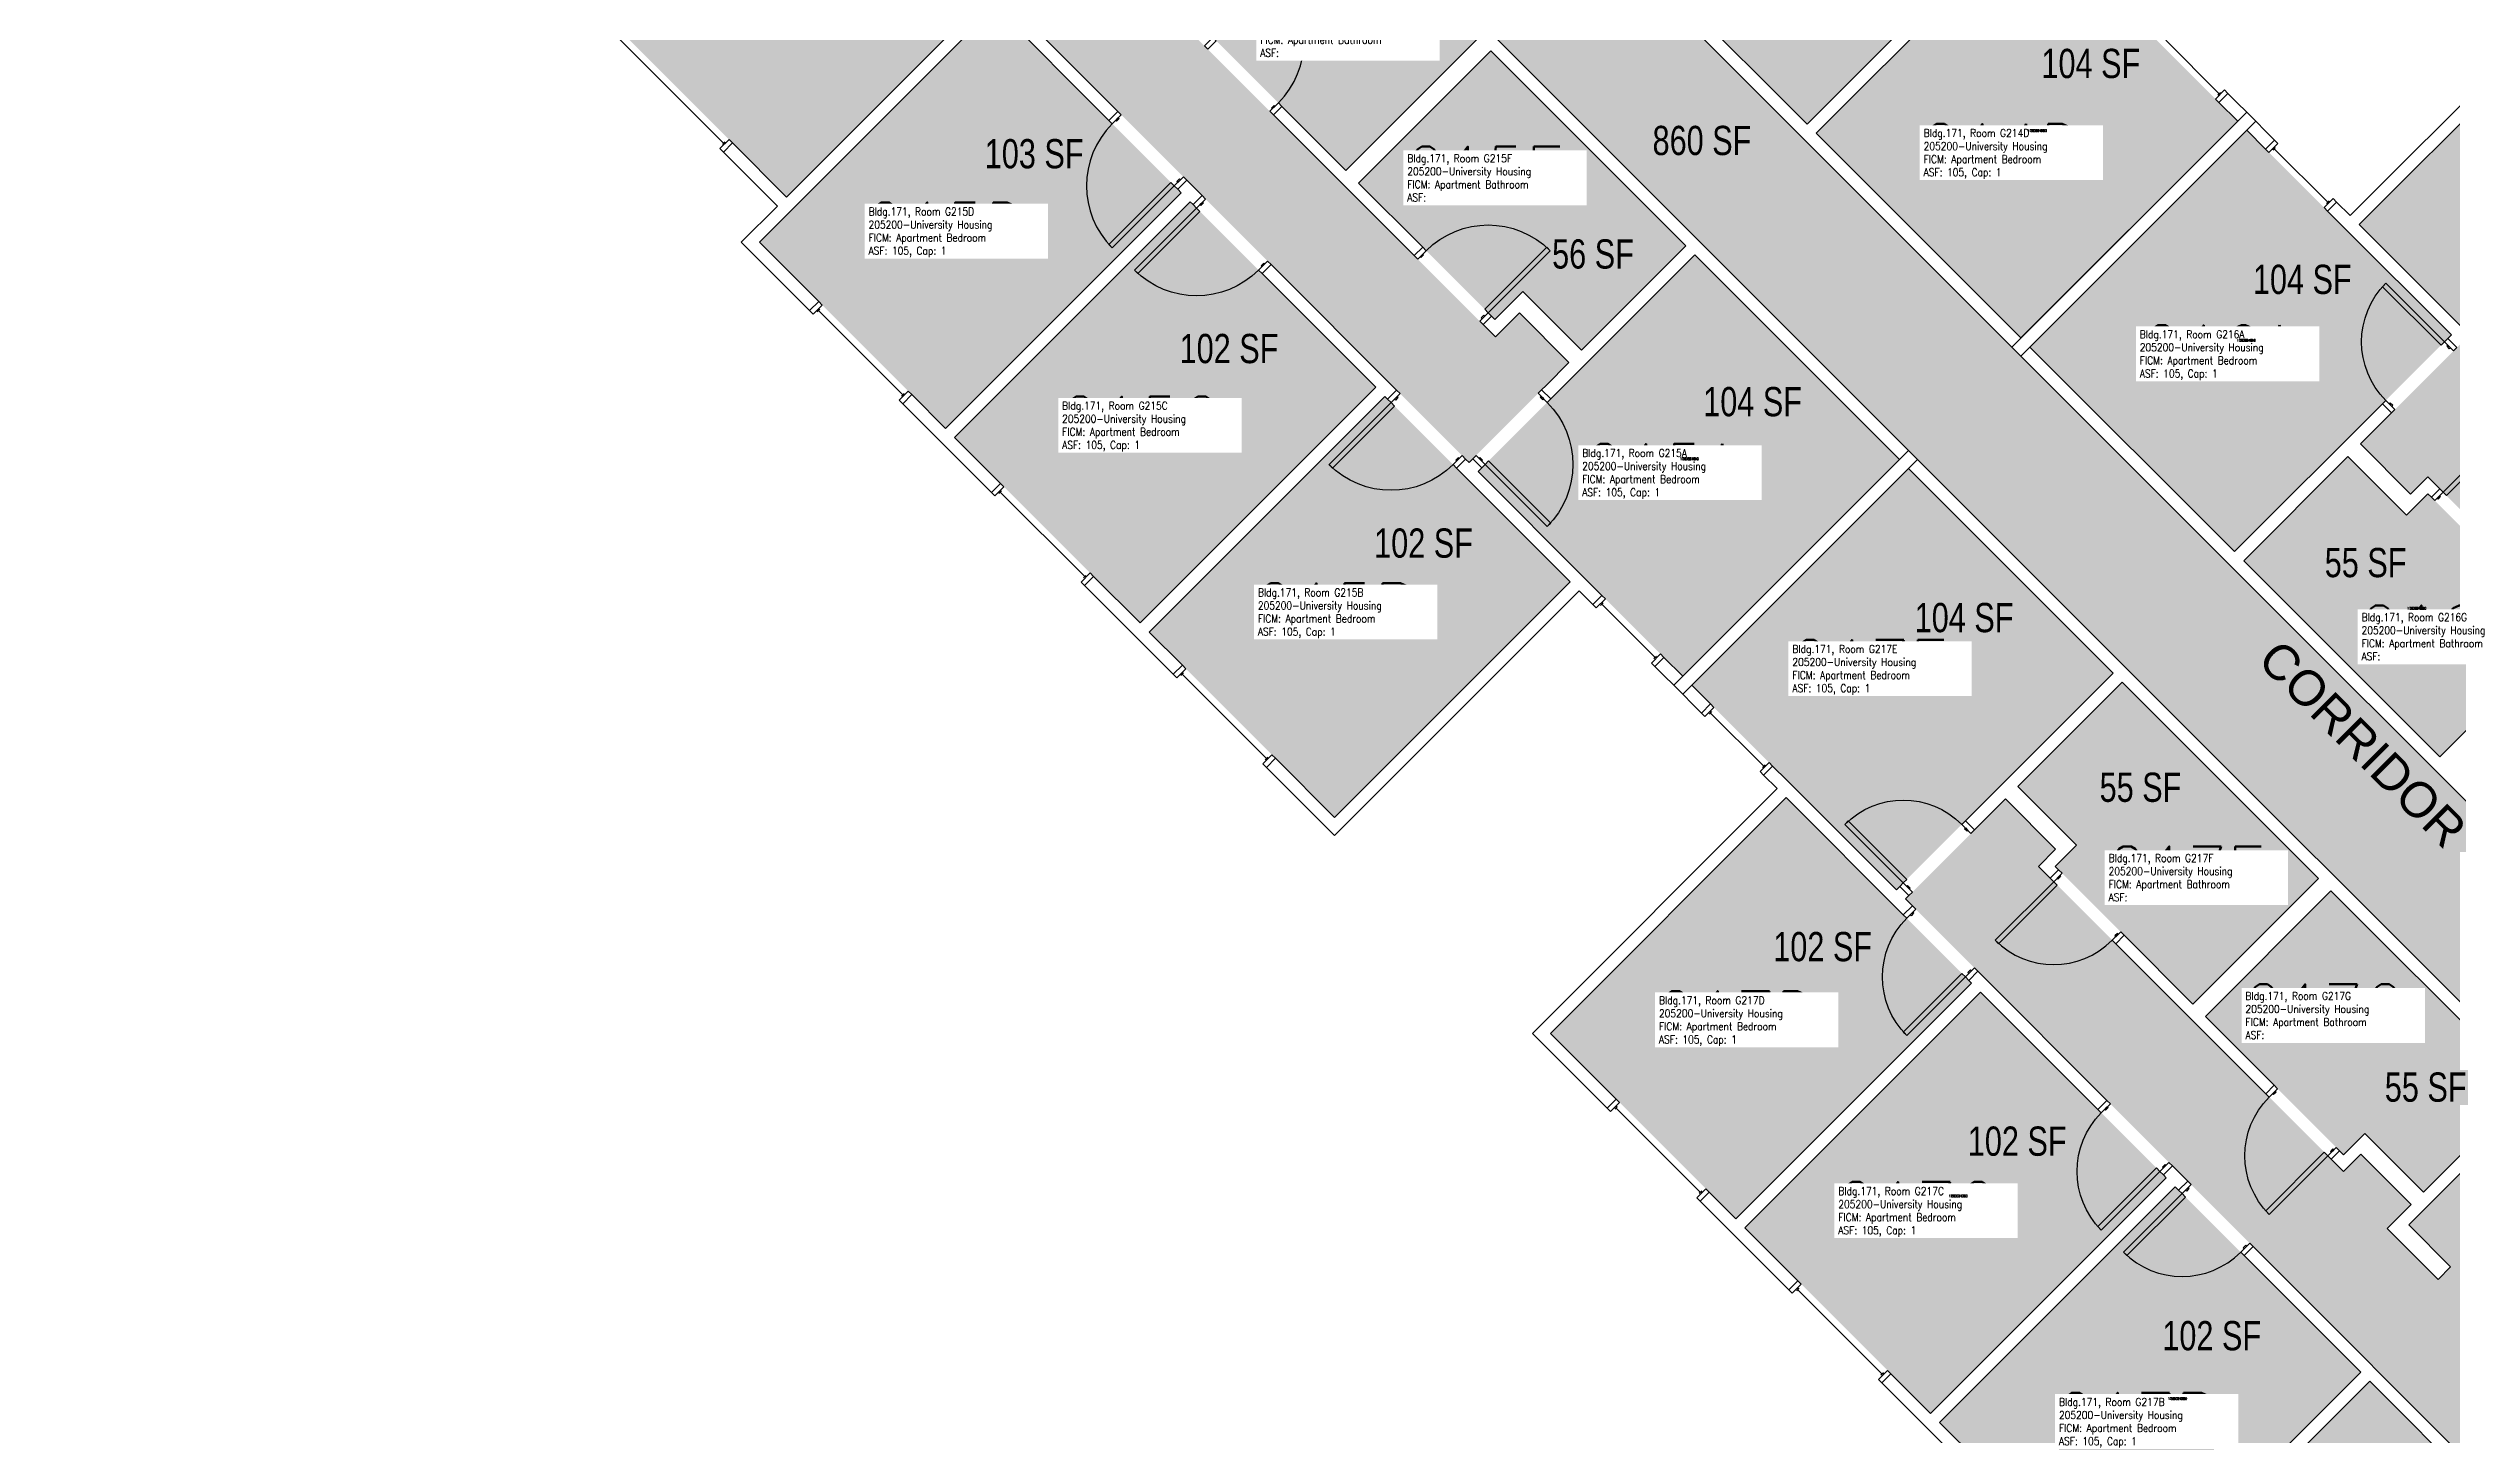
# Model space of a CAD drawing. Header units: inches. Extents: x 1063 to 4030, y -1482 to 1605.
# Drawn here: x 2331 to 3317, y 66 to 635 of the extents above; entities that cross this region are included whole.
import ezdxf
from ezdxf.enums import TextEntityAlignment as Align

# ---------------------------------------------------------------- set-up
doc = ezdxf.new("R2010")
doc.units = ezdxf.units.IN
doc.header["$LTSCALE"] = 192
doc.header["$MEASUREMENT"] = 0
for name, color, linetype in [('A-AREA-IDEN', 1, 'Continuous'), ('A-DOOR', 2, 'Continuous'), ('A-GLAZ', 1, 'Continuous'), ('A-IDEN-RNUM', 7, 'Continuous'), ('A-IDEN-SNUM', 4, 'Continuous'), ('A-IDEN-VNUM', 4, 'Continuous'), ('A-WALL', 5, 'Continuous'), ('AREA-TEXT', 3, 'Continuous'), ('Rooms-Category-Color', 7, 'Continuous'), ('Rooms-College-Color', 7, 'Continuous'), ('Rooms-Department-Color', 7, 'Continuous'), ('Rooms-Division-Color', 7, 'Continuous'), ('Rooms-Information', 7, 'Continuous')]:
    doc.layers.add(name, color=color, linetype=linetype)
doc.styles.add('AREA', font='arial.ttf', dxfattribs={"width": 0.75, "height": 12})
doc.styles.add('ROOMSNUMBER', font='txt.shx', dxfattribs={"height": 0.03})
doc.styles.add('ROOMVNUMBER', font='simplex.shx', dxfattribs={"width": 0.85})
doc.styles.get("Standard").update_dxf_attribs({"font": 'arial.ttf'})

msp = doc.modelspace()

# ---------------------------------------------------------------- hatches: boundary and pattern name
h = msp.add_hatch()
h.set_pattern_fill('ANSI31', color=256, angle=135, style=0)
h.set_pattern_definition([(180, (2679.42363, -36.36965), (-6e-14, -0.125), [])])
h.paths.add_polyline_path([(2857.95, 610.93), (2816.42, 652.46), (2822.93, 658.97), (2864.47, 617.44)], flags=9)
at = {"layer": 'Rooms-Category-Color', "true_color": 0xadadad}
msp.add_hatch(color=253, dxfattribs=at).paths.add_polyline_path([(2330.9, 1232.94), (2373.33, 1275.37), (2633.56, 1015.13), (2651.24, 1032.81), (2709.45, 974.59), (2691.78, 956.92), (2821.91, 826.78), (2839.59, 844.46), (2897.8, 786.25), (2880.12, 768.57), (3535.92, 112.77), (3553.6, 130.45), (3595.4, 88.64), (3577.73, 70.96), (3700.48, -51.78), (3658.05, -94.21), (3535.3, 28.54), (3517.62, 10.86), (3475.82, 52.67), (3493.49, 70.35), (2837.69, 726.14), (2820.02, 708.47), (2761.81, 766.68), (2779.48, 784.36), (2649.35, 914.49), (2631.67, 896.81), (2573.46, 955.02), (2591.14, 972.7)])
at = {"layer": 'Rooms-Category-Color', "true_color": 0x728ef3}
for points in [[(2538.08, 669.38), (2633.89, 573.57), (2719.45, 659.13), (2913.91, 464.67), (2954.92, 505.68), (2934.59, 526.01), (2924.78, 516.2), (2800.3, 640.68), (2810.11, 650.49), (2789.79, 670.82), (2779.97, 661), (2757.56, 683.42), (2767.19, 693.05), (2770.91, 689.34), (2766.4, 684.83), (2781.39, 669.84), (2816.3, 704.76), (2801.31, 719.75), (2794.95, 713.38), (2791.24, 717.1), (2797.6, 723.46), (2754.38, 766.68), (2690.38, 702.69), (2640.79, 752.29), (2630.44, 741.95), (2620.54, 751.85)], [(3082.91, 681.75), (3026.95, 737.7), (2972.68, 683.43), (3052.68, 603.44), (3095.47, 646.21), (3071.43, 670.25)], [(2917.69, 638.73), (2837.69, 718.72), (2794.91, 675.94), (2818.96, 651.9), (2807.47, 640.41), (2863.43, 584.45)], [(3140.36, 515.76), (3229.29, 604.67), (3145.32, 688.64), (3056.4, 599.72)], [(2699.12, 478.63), (2622.76, 555), (2719.45, 651.7), (2795.82, 575.33), (2699.43, 478.96)], [(3355.23, 486.15), (3279.13, 562.25), (3375.83, 658.95), (3451.93, 582.84)], [(2924.51, 523.37), (2868.55, 579.32), (2922.82, 633.59), (3002.82, 553.6), (2960.05, 510.81), (2936.01, 534.85)], [(3316.96, 516.99), (3228.04, 428.08), (3144.07, 512.04), (3232.99, 600.96)], [(2778.94, 398.82), (2702.84, 474.92), (2799.52, 571.62), (2875.64, 495.52), (2779.24, 399.14)], [(3090.5, 465.92), (3001.59, 376.99), (2917.62, 460.96), (3006.54, 549.87)], [(3503.51, 152.6), (3536.18, 119.93), (3553.86, 137.61), (3599.11, 92.36), (3600.53, 93.77), (3603.98, 90.32), (3584.88, 71.23), (3601.83, 54.28), (3656.1, 108.55), (3639.15, 125.5), (3630.85, 117.19), (3627.4, 120.64), (3639.15, 132.4), (3659.55, 112), (3776.31, 228.76), (3680.5, 324.58), (3594.94, 239.02), (3320.67, 513.28), (3279.66, 472.27), (3300.25, 451.68), (3307.32, 458.75), (3432.54, 333.54), (3425.47, 326.46), (3446.06, 305.87), (3455.86, 315.67), (3476.81, 294.72), (3471.69, 289.6), (3550.97, 210.31), (3508.29, 167.63), (3513.41, 162.5)], [(2782.65, 395.11), (2858.75, 319), (2955.45, 415.7), (2879.33, 491.8), (2782.95, 395.43)], [(3312.29, 343.83), (3231.75, 424.36), (3274.53, 467.14), (3298.57, 443.1), (3307.33, 451.85), (3363.82, 395.36)], [(3089.27, 289.31), (3178.19, 378.22), (3094.22, 462.19), (3005.3, 373.28)], [(3262.44, 293.98), (3181.9, 374.51), (3139.12, 331.73), (3163.16, 307.69), (3154.41, 298.94), (3210.9, 242.45)], [(3120.12, 251.03), (3044.02, 327.14), (2947.32, 230.44), (3023.42, 154.34)], [(3453.66, 102.75), (3486.33, 70.08), (3468.65, 52.41), (3513.91, 7.15), (3512.49, 5.74), (3515.94, 2.29), (3535.03, 21.38), (3551.98, 4.43), (3497.71, -49.84), (3480.76, -32.89), (3489.07, -24.58), (3485.62, -21.13), (3473.87, -32.89), (3494.26, -53.28), (3377.5, -170.05), (3281.69, -74.23), (3367.25, 11.33), (3092.98, 285.6), (3133.99, 326.61), (3154.59, 306.01), (3147.52, 298.94), (3272.73, 173.73), (3279.8, 180.8), (3300.4, 160.2), (3290.6, 150.4), (3311.54, 129.45), (3316.67, 134.58), (3395.95, 55.3), (3438.64, 97.98), (3443.76, 92.85)], [(3348.31, 208.11), (3267.56, 288.85), (3216.03, 237.32), (3272.73, 180.62), (3281.48, 189.37), (3305.53, 165.33)], [(3199.93, 171.22), (3123.83, 247.32), (3027.13, 150.62), (3103.24, 74.52)], [(3448.54, 107.88), (3352.02, 204.4), (3299.43, 151.82), (3395.95, 55.3)], [(3279.75, 91.4), (3203.65, 167.51), (3106.95, 70.81), (3183.05, -5.29)], [(3263.13, -85.37), (3186.76, -9), (3283.46, 87.69), (3359.83, 11.32)]]:
    msp.add_hatch(color=171, dxfattribs=at).paths.add_polyline_path(points)
at = {"layer": 'Rooms-College-Color', "true_color": 0xadadad}
for points in [[(2330.9, 1232.94), (2373.33, 1275.37), (2633.56, 1015.13), (2651.24, 1032.81), (2709.45, 974.59), (2691.78, 956.92), (2821.91, 826.78), (2839.59, 844.46), (2897.8, 786.25), (2880.12, 768.57), (3535.92, 112.77), (3553.6, 130.45), (3595.4, 88.64), (3577.73, 70.96), (3700.48, -51.78), (3658.05, -94.21), (3535.3, 28.54), (3517.62, 10.86), (3475.82, 52.67), (3493.49, 70.35), (2837.69, 726.14), (2820.02, 708.47), (2761.81, 766.68), (2779.48, 784.36), (2649.35, 914.49), (2631.67, 896.81), (2573.46, 955.02), (2591.14, 972.7)], [(2538.08, 669.38), (2633.89, 573.57), (2719.45, 659.13), (2913.91, 464.67), (2954.92, 505.68), (2934.59, 526.01), (2924.78, 516.2), (2800.3, 640.68), (2810.11, 650.49), (2789.79, 670.82), (2779.97, 661), (2757.56, 683.42), (2767.19, 693.05), (2770.91, 689.34), (2766.4, 684.83), (2781.39, 669.84), (2816.3, 704.76), (2801.31, 719.75), (2794.95, 713.38), (2791.24, 717.1), (2797.6, 723.46), (2754.38, 766.68), (2690.38, 702.69), (2640.79, 752.29), (2630.44, 741.95), (2620.54, 751.85)], [(3082.91, 681.75), (3026.95, 737.7), (2972.68, 683.43), (3052.68, 603.44), (3095.47, 646.21), (3071.43, 670.25)], [(2917.69, 638.73), (2837.69, 718.72), (2794.91, 675.94), (2818.96, 651.9), (2807.47, 640.41), (2863.43, 584.45)], [(3140.36, 515.76), (3229.29, 604.67), (3145.32, 688.64), (3056.4, 599.72)], [(2699.12, 478.63), (2622.76, 555), (2719.45, 651.7), (2795.82, 575.33), (2699.43, 478.96)], [(3355.23, 486.15), (3279.13, 562.25), (3375.83, 658.95), (3451.93, 582.84)], [(2924.51, 523.37), (2868.55, 579.32), (2922.82, 633.59), (3002.82, 553.6), (2960.05, 510.81), (2936.01, 534.85)], [(3316.96, 516.99), (3228.04, 428.08), (3144.07, 512.04), (3232.99, 600.96)], [(2778.94, 398.82), (2702.84, 474.92), (2799.52, 571.62), (2875.64, 495.52), (2779.24, 399.14)], [(3090.5, 465.92), (3001.59, 376.99), (2917.62, 460.96), (3006.54, 549.87)], [(3503.51, 152.6), (3536.18, 119.93), (3553.86, 137.61), (3599.11, 92.36), (3600.53, 93.77), (3603.98, 90.32), (3584.88, 71.23), (3601.83, 54.28), (3656.1, 108.55), (3639.15, 125.5), (3630.85, 117.19), (3627.4, 120.64), (3639.15, 132.4), (3659.55, 112), (3776.31, 228.76), (3680.5, 324.58), (3594.94, 239.02), (3320.67, 513.28), (3279.66, 472.27), (3300.25, 451.68), (3307.32, 458.75), (3432.54, 333.54), (3425.47, 326.46), (3446.06, 305.87), (3455.86, 315.67), (3476.81, 294.72), (3471.69, 289.6), (3550.97, 210.31), (3508.29, 167.63), (3513.41, 162.5)], [(2782.65, 395.11), (2858.75, 319), (2955.45, 415.7), (2879.33, 491.8), (2782.95, 395.43)], [(3312.29, 343.83), (3231.75, 424.36), (3274.53, 467.14), (3298.57, 443.1), (3307.33, 451.85), (3363.82, 395.36)], [(3089.27, 289.31), (3178.19, 378.22), (3094.22, 462.19), (3005.3, 373.28)], [(3262.44, 293.98), (3181.9, 374.51), (3139.12, 331.73), (3163.16, 307.69), (3154.41, 298.94), (3210.9, 242.45)], [(3120.12, 251.03), (3044.02, 327.14), (2947.32, 230.44), (3023.42, 154.34)], [(3453.66, 102.75), (3486.33, 70.08), (3468.65, 52.41), (3513.91, 7.15), (3512.49, 5.74), (3515.94, 2.29), (3535.03, 21.38), (3551.98, 4.43), (3497.71, -49.84), (3480.76, -32.89), (3489.07, -24.58), (3485.62, -21.13), (3473.87, -32.89), (3494.26, -53.28), (3377.5, -170.05), (3281.69, -74.23), (3367.25, 11.33), (3092.98, 285.6), (3133.99, 326.61), (3154.59, 306.01), (3147.52, 298.94), (3272.73, 173.73), (3279.8, 180.8), (3300.4, 160.2), (3290.6, 150.4), (3311.54, 129.45), (3316.67, 134.58), (3395.95, 55.3), (3438.64, 97.98), (3443.76, 92.85)], [(3348.31, 208.11), (3267.56, 288.85), (3216.03, 237.32), (3272.73, 180.62), (3281.48, 189.37), (3305.53, 165.33)], [(3199.93, 171.22), (3123.83, 247.32), (3027.13, 150.62), (3103.24, 74.52)], [(3448.54, 107.88), (3352.02, 204.4), (3299.43, 151.82), (3395.95, 55.3)], [(3279.75, 91.4), (3203.65, 167.51), (3106.95, 70.81), (3183.05, -5.29)], [(3263.13, -85.37), (3186.76, -9), (3283.46, 87.69), (3359.83, 11.32)]]:
    msp.add_hatch(color=253, dxfattribs=at).paths.add_polyline_path(points)
at = {"layer": 'Rooms-Department-Color', "true_color": 0xacacac}
msp.add_hatch(color=253, dxfattribs=at).paths.add_polyline_path([(2330.9, 1232.94), (2373.33, 1275.37), (2633.56, 1015.13), (2651.24, 1032.81), (2709.45, 974.59), (2691.78, 956.92), (2821.91, 826.78), (2839.59, 844.46), (2897.8, 786.25), (2880.12, 768.57), (3535.92, 112.77), (3553.6, 130.45), (3595.4, 88.64), (3577.73, 70.96), (3700.48, -51.78), (3658.05, -94.21), (3535.3, 28.54), (3517.62, 10.86), (3475.82, 52.67), (3493.49, 70.35), (2837.69, 726.14), (2820.02, 708.47), (2761.81, 766.68), (2779.48, 784.36), (2649.35, 914.49), (2631.67, 896.81), (2573.46, 955.02), (2591.14, 972.7)])
at = {"layer": 'Rooms-Department-Color', "true_color": 0x604aed}
for points in [[(2538.08, 669.38), (2633.89, 573.57), (2719.45, 659.13), (2913.91, 464.67), (2954.92, 505.68), (2934.59, 526.01), (2924.78, 516.2), (2800.3, 640.68), (2810.11, 650.49), (2789.79, 670.82), (2779.97, 661), (2757.56, 683.42), (2767.19, 693.05), (2770.91, 689.34), (2766.4, 684.83), (2781.39, 669.84), (2816.3, 704.76), (2801.31, 719.75), (2794.95, 713.38), (2791.24, 717.1), (2797.6, 723.46), (2754.38, 766.68), (2690.38, 702.69), (2640.79, 752.29), (2630.44, 741.95), (2620.54, 751.85)], [(3082.91, 681.75), (3026.95, 737.7), (2972.68, 683.43), (3052.68, 603.44), (3095.47, 646.21), (3071.43, 670.25)], [(2917.69, 638.73), (2837.69, 718.72), (2794.91, 675.94), (2818.96, 651.9), (2807.47, 640.41), (2863.43, 584.45)], [(3140.36, 515.76), (3229.29, 604.67), (3145.32, 688.64), (3056.4, 599.72)], [(2699.12, 478.63), (2622.76, 555), (2719.45, 651.7), (2795.82, 575.33), (2699.43, 478.96)], [(3355.23, 486.15), (3279.13, 562.25), (3375.83, 658.95), (3451.93, 582.84)], [(2924.51, 523.37), (2868.55, 579.32), (2922.82, 633.59), (3002.82, 553.6), (2960.05, 510.81), (2936.01, 534.85)], [(3316.96, 516.99), (3228.04, 428.08), (3144.07, 512.04), (3232.99, 600.96)], [(2778.94, 398.82), (2702.84, 474.92), (2799.52, 571.62), (2875.64, 495.52), (2779.24, 399.14)], [(3090.5, 465.92), (3001.59, 376.99), (2917.62, 460.96), (3006.54, 549.87)], [(3503.51, 152.6), (3536.18, 119.93), (3553.86, 137.61), (3599.11, 92.36), (3600.53, 93.77), (3603.98, 90.32), (3584.88, 71.23), (3601.83, 54.28), (3656.1, 108.55), (3639.15, 125.5), (3630.85, 117.19), (3627.4, 120.64), (3639.15, 132.4), (3659.55, 112), (3776.31, 228.76), (3680.5, 324.58), (3594.94, 239.02), (3320.67, 513.28), (3279.66, 472.27), (3300.25, 451.68), (3307.32, 458.75), (3432.54, 333.54), (3425.47, 326.46), (3446.06, 305.87), (3455.86, 315.67), (3476.81, 294.72), (3471.69, 289.6), (3550.97, 210.31), (3508.29, 167.63), (3513.41, 162.5)], [(2782.65, 395.11), (2858.75, 319), (2955.45, 415.7), (2879.33, 491.8), (2782.95, 395.43)], [(3312.29, 343.83), (3231.75, 424.36), (3274.53, 467.14), (3298.57, 443.1), (3307.33, 451.85), (3363.82, 395.36)], [(3089.27, 289.31), (3178.19, 378.22), (3094.22, 462.19), (3005.3, 373.28)], [(3262.44, 293.98), (3181.9, 374.51), (3139.12, 331.73), (3163.16, 307.69), (3154.41, 298.94), (3210.9, 242.45)], [(3120.12, 251.03), (3044.02, 327.14), (2947.32, 230.44), (3023.42, 154.34)], [(3453.66, 102.75), (3486.33, 70.08), (3468.65, 52.41), (3513.91, 7.15), (3512.49, 5.74), (3515.94, 2.29), (3535.03, 21.38), (3551.98, 4.43), (3497.71, -49.84), (3480.76, -32.89), (3489.07, -24.58), (3485.62, -21.13), (3473.87, -32.89), (3494.26, -53.28), (3377.5, -170.05), (3281.69, -74.23), (3367.25, 11.33), (3092.98, 285.6), (3133.99, 326.61), (3154.59, 306.01), (3147.52, 298.94), (3272.73, 173.73), (3279.8, 180.8), (3300.4, 160.2), (3290.6, 150.4), (3311.54, 129.45), (3316.67, 134.58), (3395.95, 55.3), (3438.64, 97.98), (3443.76, 92.85)], [(3348.31, 208.11), (3267.56, 288.85), (3216.03, 237.32), (3272.73, 180.62), (3281.48, 189.37), (3305.53, 165.33)], [(3199.93, 171.22), (3123.83, 247.32), (3027.13, 150.62), (3103.24, 74.52)], [(3448.54, 107.88), (3352.02, 204.4), (3299.43, 151.82), (3395.95, 55.3)], [(3279.75, 91.4), (3203.65, 167.51), (3106.95, 70.81), (3183.05, -5.29)], [(3263.13, -85.37), (3186.76, -9), (3283.46, 87.69), (3359.83, 11.32)]]:
    msp.add_hatch(color=173, dxfattribs=at).paths.add_polyline_path(points)
at = {"layer": 'Rooms-Division-Color', "true_color": 0xadadad}
msp.add_hatch(color=253, dxfattribs=at).paths.add_polyline_path([(2330.9, 1232.94), (2373.33, 1275.37), (2633.56, 1015.13), (2651.24, 1032.81), (2709.45, 974.59), (2691.78, 956.92), (2821.91, 826.78), (2839.59, 844.46), (2897.8, 786.25), (2880.12, 768.57), (3535.92, 112.77), (3553.6, 130.45), (3595.4, 88.64), (3577.73, 70.96), (3700.48, -51.78), (3658.05, -94.21), (3535.3, 28.54), (3517.62, 10.86), (3475.82, 52.67), (3493.49, 70.35), (2837.69, 726.14), (2820.02, 708.47), (2761.81, 766.68), (2779.48, 784.36), (2649.35, 914.49), (2631.67, 896.81), (2573.46, 955.02), (2591.14, 972.7)])
at = {"layer": 'Rooms-Division-Color', "true_color": 0x604aed}
for points in [[(2538.08, 669.38), (2633.89, 573.57), (2719.45, 659.13), (2913.91, 464.67), (2954.92, 505.68), (2934.59, 526.01), (2924.78, 516.2), (2800.3, 640.68), (2810.11, 650.49), (2789.79, 670.82), (2779.97, 661), (2757.56, 683.42), (2767.19, 693.05), (2770.91, 689.34), (2766.4, 684.83), (2781.39, 669.84), (2816.3, 704.76), (2801.31, 719.75), (2794.95, 713.38), (2791.24, 717.1), (2797.6, 723.46), (2754.38, 766.68), (2690.38, 702.69), (2640.79, 752.29), (2630.44, 741.95), (2620.54, 751.85)], [(3082.91, 681.75), (3026.95, 737.7), (2972.68, 683.43), (3052.68, 603.44), (3095.47, 646.21), (3071.43, 670.25)], [(2917.69, 638.73), (2837.69, 718.72), (2794.91, 675.94), (2818.96, 651.9), (2807.47, 640.41), (2863.43, 584.45)], [(3140.36, 515.76), (3229.29, 604.67), (3145.32, 688.64), (3056.4, 599.72)], [(2699.12, 478.63), (2622.76, 555), (2719.45, 651.7), (2795.82, 575.33), (2699.43, 478.96)], [(3355.23, 486.15), (3279.13, 562.25), (3375.83, 658.95), (3451.93, 582.84)], [(2924.51, 523.37), (2868.55, 579.32), (2922.82, 633.59), (3002.82, 553.6), (2960.05, 510.81), (2936.01, 534.85)], [(3316.96, 516.99), (3228.04, 428.08), (3144.07, 512.04), (3232.99, 600.96)], [(2778.94, 398.82), (2702.84, 474.92), (2799.52, 571.62), (2875.64, 495.52), (2779.24, 399.14)], [(3090.5, 465.92), (3001.59, 376.99), (2917.62, 460.96), (3006.54, 549.87)], [(3503.51, 152.6), (3536.18, 119.93), (3553.86, 137.61), (3599.11, 92.36), (3600.53, 93.77), (3603.98, 90.32), (3584.88, 71.23), (3601.83, 54.28), (3656.1, 108.55), (3639.15, 125.5), (3630.85, 117.19), (3627.4, 120.64), (3639.15, 132.4), (3659.55, 112), (3776.31, 228.76), (3680.5, 324.58), (3594.94, 239.02), (3320.67, 513.28), (3279.66, 472.27), (3300.25, 451.68), (3307.32, 458.75), (3432.54, 333.54), (3425.47, 326.46), (3446.06, 305.87), (3455.86, 315.67), (3476.81, 294.72), (3471.69, 289.6), (3550.97, 210.31), (3508.29, 167.63), (3513.41, 162.5)], [(2782.65, 395.11), (2858.75, 319), (2955.45, 415.7), (2879.33, 491.8), (2782.95, 395.43)], [(3312.29, 343.83), (3231.75, 424.36), (3274.53, 467.14), (3298.57, 443.1), (3307.33, 451.85), (3363.82, 395.36)], [(3089.27, 289.31), (3178.19, 378.22), (3094.22, 462.19), (3005.3, 373.28)], [(3262.44, 293.98), (3181.9, 374.51), (3139.12, 331.73), (3163.16, 307.69), (3154.41, 298.94), (3210.9, 242.45)], [(3120.12, 251.03), (3044.02, 327.14), (2947.32, 230.44), (3023.42, 154.34)], [(3453.66, 102.75), (3486.33, 70.08), (3468.65, 52.41), (3513.91, 7.15), (3512.49, 5.74), (3515.94, 2.29), (3535.03, 21.38), (3551.98, 4.43), (3497.71, -49.84), (3480.76, -32.89), (3489.07, -24.58), (3485.62, -21.13), (3473.87, -32.89), (3494.26, -53.28), (3377.5, -170.05), (3281.69, -74.23), (3367.25, 11.33), (3092.98, 285.6), (3133.99, 326.61), (3154.59, 306.01), (3147.52, 298.94), (3272.73, 173.73), (3279.8, 180.8), (3300.4, 160.2), (3290.6, 150.4), (3311.54, 129.45), (3316.67, 134.58), (3395.95, 55.3), (3438.64, 97.98), (3443.76, 92.85)], [(3348.31, 208.11), (3267.56, 288.85), (3216.03, 237.32), (3272.73, 180.62), (3281.48, 189.37), (3305.53, 165.33)], [(3199.93, 171.22), (3123.83, 247.32), (3027.13, 150.62), (3103.24, 74.52)], [(3448.54, 107.88), (3352.02, 204.4), (3299.43, 151.82), (3395.95, 55.3)], [(3279.75, 91.4), (3203.65, 167.51), (3106.95, 70.81), (3183.05, -5.29)], [(3263.13, -85.37), (3186.76, -9), (3283.46, 87.69), (3359.83, 11.32)]]:
    msp.add_hatch(color=173, dxfattribs=at).paths.add_polyline_path(points)

# ---------------------------------------------------------------- linework, layer by layer
at = {"layer": 'A-DOOR'}
for points in [[(2806.77, 634.21), (2805.36, 635.62), (2808.8, 639.07), (2810.22, 637.66)], [(2832.23, 608.75), (2833.64, 607.34), (2837.09, 610.79), (2835.67, 612.2)], [(2771.25, 607.33), (2769.84, 608.74), (2766.12, 605.03), (2767.54, 603.62)], [(2770.01, 606.09), (2770.37, 605.74), (2769.31, 604.68), (2768.95, 605.03)], [(2833.2, 609.73), (2832.84, 610.08), (2833.91, 611.14), (2834.26, 610.79)], [(2792.99, 578.16), (2791.58, 579.57), (2766.12, 554.12), (2767.54, 552.7)], [(2796.71, 581.87), (2798.12, 580.46), (2794.41, 576.75), (2792.99, 578.16)], [(2795.47, 580.63), (2795.11, 580.99), (2794.05, 579.93), (2794.41, 579.57)], [(2805.81, 572.77), (2804.4, 574.18), (2800.68, 570.47), (2802.1, 569.06)], [(2802.1, 569.06), (2803.51, 567.64), (2778.06, 542.19), (2776.64, 543.6)], [(2804.57, 571.53), (2804.93, 571.18), (2803.86, 570.12), (2803.51, 570.47)], [(2892.86, 548.12), (2891.45, 549.53), (2894.89, 552.98), (2896.31, 551.57)], [(2921.76, 526.11), (2920.35, 527.52), (2945.81, 552.98), (2947.22, 551.57)], [(2831.27, 547.31), (2832.68, 545.9), (2828.97, 542.19), (2827.55, 543.6)], [(2830.03, 546.07), (2829.67, 546.43), (2828.61, 545.37), (2828.97, 545.01)], [(2893.83, 549.09), (2894.19, 548.74), (2895.25, 549.8), (2894.89, 550.15)], [(3314.13, 514.17), (3312.72, 512.75), (3288.68, 536.79), (3290.09, 538.21)], [(2918.32, 522.66), (2919.73, 521.25), (2923.18, 524.7), (2921.76, 526.11)], [(2919.29, 523.64), (2918.94, 523.99), (2920, 525.05), (2920.35, 524.7)], [(3317.84, 510.45), (3319.26, 511.87), (3315.55, 515.58), (3314.13, 514.17)], [(3316.61, 511.69), (3316.25, 511.34), (3315.19, 512.4), (3315.55, 512.75)], [(2885.62, 492.95), (2884.21, 494.37), (2880.5, 490.65), (2881.91, 489.24)], [(2942.28, 493.04), (2943.69, 494.45), (2947.41, 490.74), (2945.99, 489.33)], [(2881.91, 489.24), (2883.33, 487.83), (2857.87, 462.37), (2856.46, 463.78)], [(2884.39, 491.72), (2884.74, 491.36), (2883.68, 490.3), (2883.33, 490.65)], [(2943.52, 491.8), (2943.16, 491.45), (2944.22, 490.39), (2944.58, 490.74)], [(3293.8, 486.41), (3292.39, 485), (3288.68, 488.71), (3290.09, 490.12)], [(3292.56, 487.65), (3292.92, 488), (3291.86, 489.06), (3291.5, 488.71)], [(3313.6, 452.47), (3315.01, 451.06), (3339.06, 475.1), (3337.64, 476.51)], [(2911.08, 467.5), (2912.49, 466.08), (2908.78, 462.37), (2907.37, 463.78)], [(2909.84, 466.26), (2909.49, 466.61), (2908.43, 465.55), (2908.78, 465.2)], [(2916.82, 467.58), (2915.41, 466.17), (2919.12, 462.46), (2920.54, 463.87)], [(2918.06, 466.35), (2918.41, 466.7), (2919.48, 465.64), (2919.12, 465.29)], [(2920.54, 463.87), (2921.95, 465.29), (2947.41, 439.83), (2945.99, 438.42)], [(3310.15, 449.02), (3308.74, 450.44), (3312.19, 453.89), (3313.6, 452.47)], [(3311.13, 450), (3311.48, 449.64), (3312.54, 450.7), (3312.19, 451.06)], [(3092.1, 292.13), (3093.51, 293.55), (3069.47, 317.59), (3068.06, 316.18)], [(3119.85, 312.46), (3121.27, 313.88), (3117.56, 317.59), (3116.14, 316.18)], [(3118.62, 313.7), (3118.26, 313.35), (3117.2, 314.41), (3117.56, 314.76)], [(3157.24, 296.11), (3155.83, 297.53), (3152.38, 294.08), (3153.79, 292.66)], [(3095.81, 288.42), (3094.4, 287.01), (3090.69, 290.72), (3092.1, 292.13)], [(3094.57, 289.66), (3094.93, 290.01), (3093.87, 291.07), (3093.51, 290.72)], [(3153.79, 292.66), (3155.21, 291.25), (3131.17, 267.21), (3129.75, 268.62)], [(3156.27, 295.14), (3156.62, 294.79), (3155.56, 293.73), (3155.21, 294.08)], [(3097.23, 281.35), (3095.81, 282.77), (3092.1, 279.05), (3093.51, 277.64)], [(3095.99, 280.11), (3096.34, 279.76), (3095.28, 278.7), (3094.93, 279.05)], [(3181.28, 272.07), (3182.7, 270.66), (3179.25, 267.21), (3177.84, 268.62)], [(3180.31, 271.1), (3179.96, 271.45), (3178.9, 270.39), (3179.25, 270.04)], [(3121.27, 257.31), (3122.68, 255.9), (3118.97, 252.18), (3117.56, 253.6)], [(3117.56, 253.6), (3116.14, 255.01), (3092.1, 230.97), (3093.51, 229.56)], [(3120.03, 256.07), (3119.68, 256.43), (3118.62, 255.36), (3118.97, 255.01)], [(3245.65, 207.7), (3244.24, 209.11), (3240.79, 205.67), (3242.21, 204.25)], [(3177.04, 201.54), (3175.63, 202.95), (3171.91, 199.24), (3173.33, 197.82)], [(3175.8, 200.3), (3176.16, 199.95), (3175.1, 198.88), (3174.74, 199.24)], [(3244.68, 206.73), (3245.03, 206.37), (3243.97, 205.31), (3243.62, 205.67)], [(3266.25, 180.21), (3264.83, 181.63), (3240.79, 157.58), (3242.21, 156.17)], [(3269.69, 183.66), (3271.11, 182.24), (3267.66, 178.8), (3266.25, 180.21)], [(3268.72, 182.69), (3268.37, 183.04), (3267.31, 181.98), (3267.66, 181.63)], [(3197.37, 173.78), (3195.96, 175.2), (3171.91, 151.16), (3173.33, 149.74)], [(3201.08, 177.49), (3202.5, 176.08), (3198.78, 172.37), (3197.37, 173.78)], [(3199.84, 176.26), (3199.49, 176.61), (3198.43, 175.55), (3198.78, 175.2)], [(3210.19, 168.39), (3208.77, 169.81), (3205.06, 166.09), (3206.47, 164.68)], [(3206.47, 164.68), (3207.89, 163.26), (3183.85, 139.22), (3182.43, 140.64)], [(3208.95, 167.15), (3209.3, 166.8), (3208.24, 165.74), (3207.89, 166.09)], [(3234.23, 144.35), (3235.64, 142.94), (3231.93, 139.22), (3230.52, 140.64)], [(3232.99, 143.11), (3232.64, 143.47), (3231.58, 142.4), (3231.93, 142.05)]]:
    msp.add_lwpolyline(points, close=True, dxfattribs=at)
for centre, radius, start, end in [((2810.22, 637.66), 36, 315, 45), ((2792.99, 578.16), 36, 135, 225), ((3153.79, 292.66), 34, 225, 315), ((3206.47, 164.68), 34, 225, 315)]:
    msp.add_arc(centre, radius, start, end, dxfattribs=at)
at = {"layer": 'A-DOOR', "extrusion": (0, 0, -1)}
for centre, radius, start, end in [((-2921.76, 526.11), 36, 45, 135), ((-2802.1, 569.06), 36, 225, 315), ((-3314.13, 514.17), 34, 315, 45), ((-2920.54, 463.87), 36, 135, 225), ((-2881.91, 489.24), 36, 225, 315), ((-3092.1, 292.13), 34, 45, 135), ((-3117.56, 253.6), 34, 315, 45), ((-3197.37, 173.78), 34, 315, 45), ((-3266.25, 180.21), 34, 315, 45)]:
    msp.add_arc(centre, radius, start, end, dxfattribs=at)
at = {"layer": 'A-GLAZ'}
for p, q in [((2560.7, 643.04), (2608.08, 595.67)), ((3199.75, 637.91), (3221.67, 615.99)), ((3221.14, 615.46), (3222.2, 616.52)), ((2608.61, 596.2), (2607.55, 595.14)), ((3243.78, 592.83), (3244.84, 593.89)), ((3266.23, 571.44), (3244.31, 593.36)), ((3265.7, 570.91), (3266.76, 571.97)), ((2647.53, 527.58), (2646.47, 526.52)), ((2647, 527.05), (2681.65, 492.4)), ((2682.18, 492.93), (2681.11, 491.87)), ((2722.11, 453), (2721.05, 451.94)), ((2721.58, 452.47), (2756.22, 417.82)), ((2756.75, 418.35), (2755.69, 417.29)), ((2968.88, 407.04), (2967.82, 405.98)), ((2968.35, 406.51), (2990.27, 384.59)), ((2990.8, 385.12), (2989.74, 384.06)), ((2796.72, 378.38), (2795.66, 377.32)), ((2796.19, 377.85), (2830.84, 343.2)), ((3013.44, 362.49), (3012.38, 361.43)), ((3034.83, 340.04), (3012.91, 361.96)), ((2831.37, 343.74), (2830.31, 342.67)), ((3035.36, 340.57), (3034.3, 339.51)), ((2974.73, 200.38), (2973.67, 199.32)), ((3008.85, 165.2), (2974.2, 199.85)), ((3009.38, 165.73), (3008.32, 164.67)), ((3049.27, 125.83), (3048.21, 124.77)), ((3083.39, 90.65), (3048.74, 125.3)), ((3083.92, 91.18), (3082.86, 90.12))]:
    msp.add_line(p, q, dxfattribs=at)
for points in [[(3223.88, 617.5), (3225.3, 616.08), (3221.58, 612.37), (3220.17, 613.78)], [(2606.58, 593.46), (2607.99, 592.04), (2611.7, 595.75), (2610.29, 597.17)], [(3245.81, 595.57), (3244.4, 596.98), (3240.68, 593.27), (3242.1, 591.85)], [(3268.44, 572.94), (3269.85, 571.53), (3266.14, 567.81), (3264.73, 569.23)], [(2644.79, 525.55), (2643.37, 526.96), (2647.09, 530.67), (2648.5, 529.26)], [(2680.14, 490.19), (2681.56, 488.78), (2685.27, 492.49), (2683.85, 493.9)], [(2719.37, 450.97), (2717.95, 452.38), (2721.66, 456.09), (2723.08, 454.68)], [(2754.72, 415.61), (2756.14, 414.2), (2759.85, 417.91), (2758.43, 419.33)], [(2966.14, 405.01), (2964.73, 406.43), (2968.44, 410.14), (2969.85, 408.72)], [(2988.77, 382.38), (2990.18, 380.97), (2993.9, 384.68), (2992.48, 386.1)], [(2793.98, 376.35), (2792.57, 377.76), (2796.28, 381.48), (2797.7, 380.06)], [(3010.7, 360.45), (3009.28, 361.87), (3013, 365.58), (3014.41, 364.17)], [(2829.34, 341), (2830.75, 339.58), (2834.47, 343.29), (2833.05, 344.71)], [(3033.33, 337.83), (3034.74, 336.41), (3038.45, 340.12), (3037.04, 341.54)], [(2971.99, 198.35), (2970.57, 199.76), (2974.29, 203.47), (2975.7, 202.06)], [(3007.34, 162.99), (3008.76, 161.58), (3012.47, 165.29), (3011.06, 166.7)], [(3046.53, 123.8), (3045.12, 125.21), (3048.83, 128.93), (3050.25, 127.51)], [(3081.89, 88.44), (3083.3, 87.03), (3087.02, 90.74), (3085.6, 92.16)]]:
    msp.add_lwpolyline(points, close=True, dxfattribs=at)
at = {"layer": 'A-WALL'}
for p, q in [((3049.41, 599.28), (2880.12, 768.57)), ((3006.98, 556.86), (2837.69, 726.14)), ((2972.68, 683.44), (3052.68, 603.44)), ((3375.83, 666.37), (3275.42, 565.96)), ((2622.76, 555), (2719.45, 651.7)), ((2719.45, 659.12), (2633.89, 573.56)), ((2769.84, 608.74), (2719.45, 659.12)), ((2719.45, 651.7), (2766.12, 605.03)), ((3113.67, 657), (3056.39, 599.73)), ((3279.13, 562.25), (3375.83, 658.95)), ((3052.68, 603.44), (3095.46, 646.22)), ((2917.7, 638.72), (2863.43, 584.45)), ((2868.55, 579.32), (2922.82, 633.59)), ((2922.82, 633.59), (3002.83, 553.59)), ((3221.58, 612.37), (3225.3, 616.08)), ((3229.28, 604.68), (3221.58, 612.37)), ((3225.3, 616.08), (3236.7, 604.68)), ((2766.12, 605.03), (2769.84, 608.74)), ((2837.09, 610.79), (2833.64, 607.34)), ((2833.64, 607.34), (2891.45, 549.53)), ((2863.43, 584.45), (2837.09, 610.79)), ((3232.99, 608.39), (3136.65, 512.04)), ((3236.7, 604.68), (3140.36, 508.33)), ((3140.36, 515.76), (3229.28, 604.68)), ((3244.4, 596.98), (3232.99, 608.39)), ((2611.7, 595.75), (2607.99, 592.04)), ((2607.99, 592.04), (2630.18, 569.85)), ((2633.89, 573.56), (2611.7, 595.75)), ((3140.36, 508.33), (3049.41, 599.28)), ((3056.39, 599.73), (3140.36, 515.76)), ((3144.07, 512.04), (3232.99, 600.96)), ((3232.99, 600.96), (3240.68, 593.27)), ((3240.68, 593.27), (3244.4, 596.98)), ((2795.82, 575.33), (2699.12, 478.63)), ((2798.12, 580.46), (2794.41, 576.75)), ((2794.41, 576.75), (2795.82, 575.33)), ((2804.4, 574.18), (2798.12, 580.46)), ((2800.68, 570.47), (2804.4, 574.18)), ((2894.89, 552.98), (2868.55, 579.32)), ((2630.18, 569.85), (2615.33, 555)), ((2702.84, 474.92), (2799.53, 571.62)), ((2799.53, 571.62), (2800.68, 570.47)), ((3269.85, 571.53), (3266.14, 567.81)), ((3266.14, 567.81), (3272.15, 561.81)), ((3275.42, 565.96), (3269.85, 571.53)), ((3327.21, 514.17), (3279.13, 562.25)), ((2615.33, 555), (2643.37, 526.96)), ((2647.09, 530.67), (2622.76, 555)), ((2891.45, 549.53), (2894.89, 552.98)), ((3002.83, 553.59), (2960.05, 510.81)), ((3097.93, 465.91), (3006.98, 556.86)), ((3272.15, 561.81), (3316.96, 516.99)), ((2832.68, 545.9), (2828.97, 542.19)), ((2884.21, 494.37), (2832.68, 545.9)), ((2949.26, 492.6), (3006.54, 549.87)), ((3006.54, 549.87), (3090.51, 465.91)), ((2828.97, 542.19), (2875.64, 495.52)), ((2936.01, 534.85), (2924.52, 523.36)), ((2960.05, 510.81), (2936.01, 534.85)), ((2643.37, 526.96), (2647.09, 530.67)), ((2923.18, 524.7), (2919.73, 521.25)), ((2924.52, 523.36), (2923.18, 524.7)), ((2924.78, 516.2), (2934.59, 526.01)), ((2934.59, 526.01), (2954.92, 505.68)), ((2919.73, 521.25), (2924.78, 516.2)), ((3316.96, 516.99), (3315.55, 515.58)), ((3315.55, 515.58), (3319.26, 511.87)), ((2954.92, 505.68), (2945.55, 496.31)), ((3136.65, 512.04), (3227.6, 421.09)), ((3228.04, 428.08), (3144.07, 512.04)), ((2875.64, 495.52), (2778.94, 398.82)), ((2880.5, 490.65), (2884.21, 494.37)), ((2945.55, 496.31), (2943.69, 494.45)), ((2943.69, 494.45), (2947.41, 490.74)), ((2685.27, 492.49), (2681.56, 488.78)), ((2681.56, 488.78), (2717.95, 452.38)), ((2699.12, 478.63), (2685.27, 492.49)), ((2782.65, 395.11), (2879.35, 491.8)), ((2879.35, 491.8), (2880.5, 490.65)), ((2947.41, 490.74), (2949.26, 492.6)), ((3288.68, 488.71), (3228.04, 428.08)), ((3279.66, 472.27), (3292.39, 485)), ((3292.39, 485), (3288.68, 488.71)), ((2721.66, 456.09), (2702.84, 474.92)), ((2912.49, 466.08), (2908.78, 462.37)), ((2913.91, 464.67), (2912.49, 466.08)), ((2915.41, 466.17), (2913.91, 464.67)), ((2919.12, 462.46), (2915.41, 466.17)), ((2997.88, 373.28), (3094.22, 469.62)), ((3001.59, 369.56), (3097.93, 465.91)), ((3090.51, 465.91), (3001.59, 376.99)), ((3094.22, 469.62), (3185.17, 378.67)), ((3231.75, 424.36), (3274.53, 467.14)), ((3274.53, 467.14), (3298.57, 443.1)), ((3300.25, 451.68), (3279.66, 472.27)), ((2717.95, 452.38), (2721.66, 456.09)), ((2908.78, 462.37), (2955.45, 415.7)), ((2917.62, 460.96), (2919.12, 462.46)), ((2962.43, 416.14), (2917.62, 460.96)), ((3094.22, 462.19), (3005.3, 373.28)), ((3178.19, 378.22), (3094.22, 462.19)), ((3307.33, 458.75), (3300.25, 451.68)), ((3312.19, 453.89), (3307.33, 458.75)), ((3308.74, 450.44), (3312.19, 453.89)), ((3298.57, 443.1), (3307.33, 451.85)), ((3307.33, 451.85), (3308.74, 450.44)), ((3312.29, 343.83), (3231.75, 424.36)), ((2759.85, 417.91), (2756.14, 414.2)), ((2778.94, 398.82), (2759.85, 417.91)), ((2955.45, 415.7), (2858.75, 319)), ((2968.44, 410.14), (2962.43, 416.14)), ((3227.6, 421.09), (3535.92, 112.77)), ((2756.14, 414.2), (2792.57, 377.76)), ((2858.75, 311.58), (2959.16, 411.99)), ((2959.16, 411.99), (2964.73, 406.43)), ((2964.73, 406.43), (2968.44, 410.14)), ((2796.28, 381.48), (2782.65, 395.11)), ((3363.82, 395.36), (3312.29, 343.83)), ((2993.9, 384.68), (2990.18, 380.97)), ((3001.59, 376.99), (2993.9, 384.68)), ((2792.57, 377.76), (2796.28, 381.48)), ((2990.18, 380.97), (3001.59, 369.56)), ((3117.56, 317.59), (3178.19, 378.22)), ((3185.17, 378.67), (3493.49, 70.35)), ((3009.28, 361.87), (2997.88, 373.28)), ((3005.3, 373.28), (3013, 365.58)), ((3013, 365.58), (3009.28, 361.87)), ((3181.9, 374.51), (3139.12, 331.73)), ((3262.44, 293.98), (3181.9, 374.51)), ((2834.47, 343.29), (2830.75, 339.58)), ((2830.75, 339.58), (2858.75, 311.58)), ((2858.75, 319), (2834.47, 343.29)), ((3034.74, 336.41), (3038.45, 340.12)), ((3040.3, 330.85), (3034.74, 336.41)), ((3038.45, 340.12), (3044.46, 334.12)), ((2939.89, 230.44), (3040.3, 330.85)), ((3044.02, 327.14), (2947.32, 230.44)), ((3092.1, 279.05), (3044.02, 327.14)), ((3044.46, 334.12), (3089.27, 289.31)), ((3134, 326.61), (3121.27, 313.88)), ((3154.59, 306.01), (3134, 326.61)), ((3139.12, 331.73), (3163.16, 307.69)), ((3121.27, 313.88), (3117.56, 317.59)), ((3147.52, 298.94), (3154.59, 306.01)), ((3163.16, 307.69), (3154.41, 298.94)), ((3152.38, 294.08), (3147.52, 298.94)), ((3155.83, 297.53), (3152.38, 294.08)), ((3154.41, 298.94), (3155.83, 297.53)), ((3089.27, 289.31), (3090.69, 290.72)), ((3090.69, 290.72), (3094.4, 287.01)), ((3094.4, 287.01), (3092.98, 285.59)), ((3210.9, 242.45), (3262.44, 293.98)), ((3267.56, 288.85), (3216.03, 237.32)), ((3348.31, 208.11), (3267.56, 288.85)), ((3095.81, 282.77), (3092.1, 279.05)), ((3092.98, 285.59), (3095.81, 282.77)), ((3179.25, 267.21), (3182.7, 270.66)), ((3240.79, 205.67), (3179.25, 267.21)), ((3182.7, 270.66), (3210.9, 242.45)), ((3023.42, 154.34), (3120.12, 251.03)), ((3123.83, 247.32), (3027.13, 150.62)), ((3118.97, 252.18), (3122.68, 255.9)), ((3120.12, 251.03), (3118.97, 252.18)), ((3122.68, 255.9), (3175.63, 202.95)), ((3171.91, 199.24), (3123.83, 247.32)), ((3216.03, 237.32), (3244.24, 209.11)), ((2970.57, 199.76), (2939.89, 230.44)), ((2947.32, 230.44), (2974.29, 203.47)), ((3244.24, 209.11), (3240.79, 205.67)), ((3305.53, 165.33), (3348.31, 208.11)), ((2974.29, 203.47), (2970.57, 199.76)), ((3175.63, 202.95), (3171.91, 199.24)), ((3352.02, 204.4), (3299.44, 151.81)), ((3272.73, 180.62), (3281.48, 189.37)), ((3281.48, 189.37), (3305.53, 165.33)), ((3267.66, 178.8), (3271.11, 182.24)), ((3272.73, 173.73), (3267.66, 178.8)), ((3271.11, 182.24), (3272.73, 180.62)), ((3279.8, 180.8), (3272.73, 173.73)), ((3300.4, 160.2), (3279.8, 180.8)), ((3103.24, 74.52), (3199.93, 171.22)), ((3198.78, 172.37), (3202.5, 176.08)), ((3199.93, 171.22), (3198.78, 172.37)), ((3202.5, 176.08), (3208.77, 169.81)), ((3208.77, 169.81), (3205.06, 166.09)), ((3008.76, 161.58), (3012.47, 165.29)), ((3045.12, 125.21), (3008.76, 161.58)), ((3012.47, 165.29), (3023.42, 154.34)), ((3203.65, 167.51), (3106.95, 70.81)), ((3205.06, 166.09), (3203.65, 167.51)), ((3290.6, 150.4), (3300.4, 160.2)), ((3027.13, 150.62), (3048.83, 128.93)), ((3311.55, 129.45), (3290.6, 150.4)), ((3299.44, 151.81), (3316.67, 134.58)), ((3231.93, 139.22), (3235.64, 142.94)), ((3279.75, 91.4), (3231.93, 139.22)), ((3235.64, 142.94), (3335.26, 43.32)), ((3048.83, 128.93), (3045.12, 125.21)), ((3316.67, 134.58), (3311.55, 129.45)), ((3083.3, 87.03), (3087.02, 90.74)), ((3087.02, 90.74), (3103.24, 74.52)), ((3183.05, -5.29), (3279.75, 91.4)), ((3119.72, 50.61), (3083.3, 87.03)), ((3283.46, 87.69), (3186.76, -9)), ((3331.54, 39.61), (3283.46, 87.69)), ((3106.95, 70.81), (3123.43, 54.33))]:
    msp.add_line(p, q, dxfattribs=at)

# ---------------------------------------------------------------- texts
at = {"layer": 'A-AREA-IDEN'}
msp.add_text('CORRIDOR', height=14.4, rotation=315, dxfattribs=at).set_placement((3275.49, 344.12), align=Align.CENTER)
at = {"layer": 'A-IDEN-RNUM', "style": 'ROOMSNUMBER', "width": 0.85}
for s, p in [('0214-D0', (3147.11, 600.8)), ('0215-F0', (2921.29, 577.77)), ('0215-D0', (2710.25, 567.89)), ('0216-A0', (3232.81, 514.81)), ('0215-C0', (2788.8, 486.79)), ('0215-A0', (3004.29, 466.15)), ('0215-B0', (2859.5, 405.68)), ('0216-G0', (3302.74, 404.8)), ('0217-E0', (3093.25, 383.82)), ('0217-F0', (3204.34, 298.88)), ('0217-D0', (3036.54, 244.69)), ('0217-G0', (3266.96, 236.89)), ('0217-C0', (3114.58, 163.72)), ('0217-B0', (3204.62, 80.5))]:
    msp.add_text(s, height=1, dxfattribs=at).set_placement(p, align=Align.MIDDLE_CENTER)
at = {"layer": 'A-IDEN-SNUM', "style": 'ROOMSNUMBER', "width": 0.85}
for s, p in [('1710G214D0', (3147.11, 600.8)), ('1710G215F0', (2921.29, 577.77)), ('1710G215D0', (2710.25, 567.89)), ('1710G216A0', (3232.81, 514.81)), ('1710G215C0', (2788.8, 486.79)), ('1710G215A0', (3004.29, 466.15)), ('1710G215B0', (2859.5, 405.68)), ('1710G216G0', (3302.74, 404.8)), ('1710G217E0', (3093.25, 383.82)), ('1710G217F0', (3204.34, 298.88)), ('1710G217D0', (3036.54, 244.69)), ('1710G217G0', (3266.96, 236.89)), ('1710G217C0', (3114.58, 163.72)), ('1710G217B0', (3204.62, 80.5))]:
    msp.add_text(s, height=1, dxfattribs=at).set_placement(p, align=Align.MIDDLE_CENTER)
at = {"layer": 'A-IDEN-VNUM', "style": 'ROOMVNUMBER', "width": 0.85}
for s, p in [('215E', (2859.65, 642.38)), ('214D', (3132.32, 592.32)), ('215F', (2920, 583.03)), ('215D', (2699.41, 560.13)), ('216A', (3221.89, 509.75)), ('215C', (2779.29, 480.45)), ('215A', (2993.13, 461.03)), ('215B', (2859.14, 403.83)), ('216G', (3312.43, 394.75)), ('217E', (3078.01, 380.63)), ('217F', (3207.75, 295.9)), ('217D', (3023.72, 236.5)), ('217G', (3264.81, 239.36)), ('217C', (3097.76, 158.2)), ('217B', (3187.83, 71.69))]:
    msp.add_text(s, height=22.5, dxfattribs=at).set_placement(p, align=Align.MIDDLE_CENTER)
at = {"layer": 'AREA-TEXT', "style": 'AREA', "width": 0.75}
for s, p in [('104 SF', (3169.04, 628.39)), ('860 SF', (3009.48, 596.79)), ('103 SF', (2735.48, 591.36)), ('56 SF', (2964.77, 550.23)), ('104 SF', (3255.8, 539.8)), ('102 SF', (2815.43, 511.42)), ('104 SF', (3030.26, 489.63)), ('102 SF', (2895.24, 431.6)), ('55 SF', (3281.77, 423.6)), ('104 SF', (3117.03, 401.03)), ('55 SF', (3189.4, 331.42)), ('102 SF', (3059, 266.02)), ('55 SF', (3306.42, 208.38)), ('102 SF', (3138.82, 186.21)), ('102 SF', (3218.63, 106.39))]:
    msp.add_text(s, height=12, dxfattribs=at).set_placement(p, align=Align.MIDDLE_CENTER)

# ---------------------------------------------------------------- next in the draw order: texts
at = {"layer": 'Rooms-Information', "char_height": 3.2143, "width": 72, "attachment_point": 7, "style": 'ROOMVNUMBER', "bg_fill": 3, "box_fill_scale": 1.5, "bg_fill_color": 256, "bg_fill_true_color": 13158600, "bg_fill_transparency": 0}
for s, insert in [('Bldg.171, Room G215E^M^J205200-University Housing^M^JFICM: Apartment Bathroom^M^JASF: ', (2828.23, 631.13)), ('Bldg.171, Room G214D^M^J205200-University Housing^M^JFICM: Apartment Bedroom^M^JASF: 105, Cap: 1', (3100.44, 581.07)), ('Bldg.171, Room G215F^M^J205200-University Housing^M^JFICM: Apartment Bathroom^M^JASF: ', (2888.58, 571.78)), ('Bldg.171, Room G215D^M^J205200-University Housing^M^JFICM: Apartment Bedroom^M^JASF: 105, Cap: 1', (2667.54, 548.88)), ('Bldg.171, Room G216A^M^J205200-University Housing^M^JFICM: Apartment Bedroom^M^JASF: 105, Cap: 1', (3189.11, 498.5)), ('Bldg.171, Room G215C^M^J205200-University Housing^M^JFICM: Apartment Bedroom^M^JASF: 105, Cap: 1', (2746.96, 469.2)), ('Bldg.171, Room G215A^M^J205200-University Housing^M^JFICM: Apartment Bedroom^M^JASF: 105, Cap: 1', (2960.34, 449.78)), ('Bldg.171, Room G215B^M^J205200-University Housing^M^JFICM: Apartment Bedroom^M^JASF: 105, Cap: 1', (2827.27, 392.58)), ('Bldg.171, Room G216G^M^J205200-University Housing^M^JFICM: Apartment Bathroom^M^JASF: ', (3280.1, 383.5)), ('Bldg.171, Room G217E^M^J205200-University Housing^M^JFICM: Apartment Bedroom^M^JASF: 105, Cap: 1', (3046.59, 369.38)), ('Bldg.171, Room G217F^M^J205200-University Housing^M^JFICM: Apartment Bathroom^M^JASF: ', (3176.33, 284.65)), ('Bldg.171, Room G217D^M^J205200-University Housing^M^JFICM: Apartment Bedroom^M^JASF: 105, Cap: 1', (2991.85, 225.25)), ('Bldg.171, Room G217G^M^J205200-University Housing^M^JFICM: Apartment Bathroom^M^JASF: ', (3232.47, 228.11)), ('Bldg.171, Room G217C^M^J205200-University Housing^M^JFICM: Apartment Bedroom^M^JASF: 105, Cap: 1', (3065.43, 146.95)), ('Bldg.171, Room G217B^M^J205200-University Housing^M^JFICM: Apartment Bedroom^M^JASF: 105, Cap: 1', (3155.96, 60.44))]:
    msp.add_mtext(s, dxfattribs=dict(at, insert=insert))

doc.saveas('drawing.dxf')
